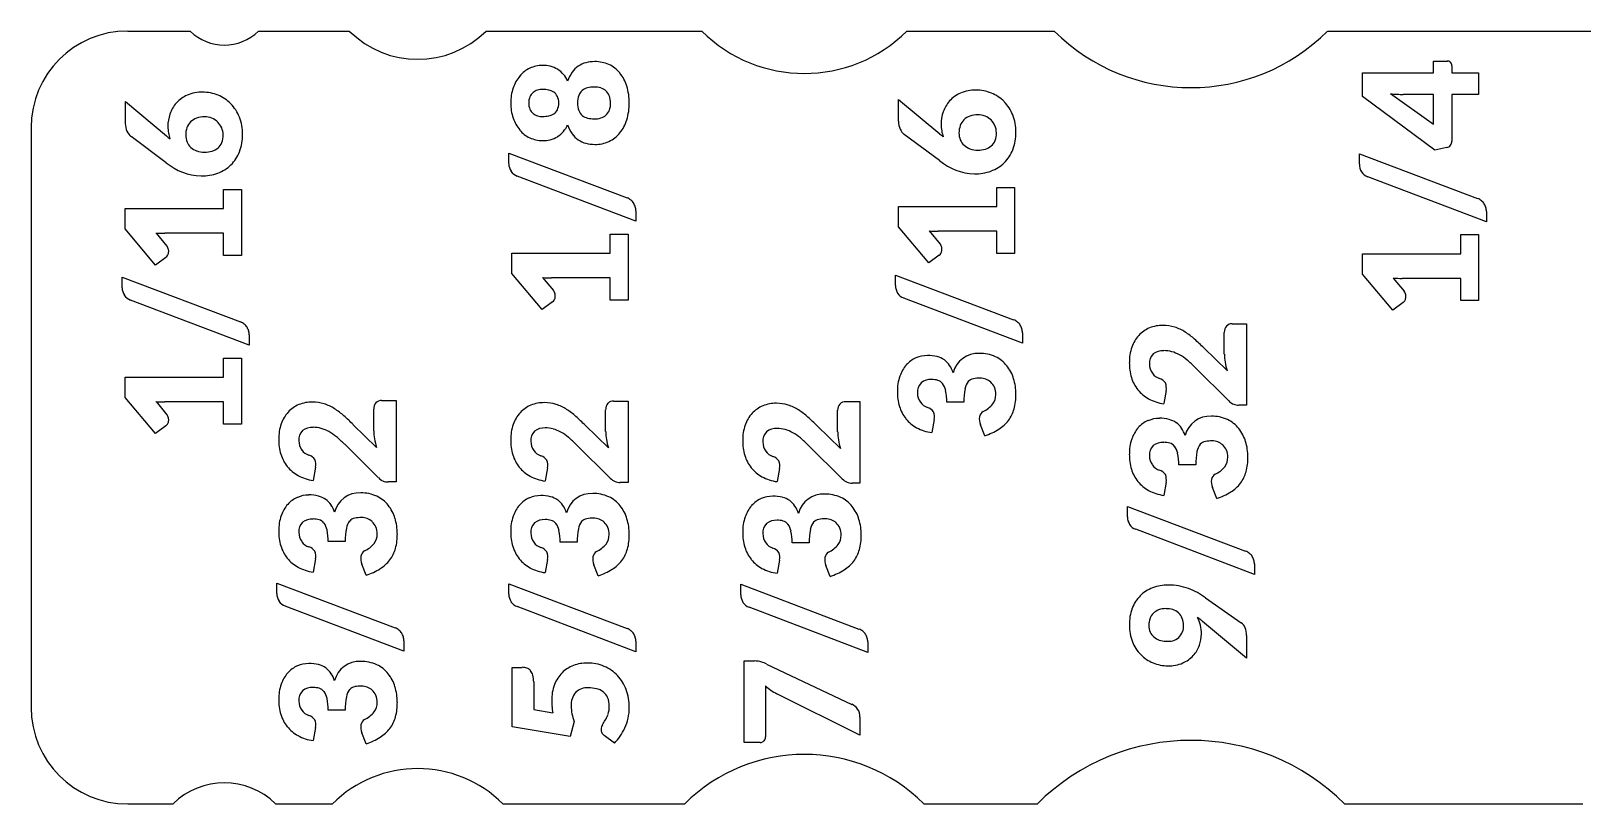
# Model space of a CAD drawing. Header units: inches. Extents: x 0 to 5.5, y 0 to 1.
# Drawn here: x 0 to 2.007, y 0 to 1 of the extents above; entities that cross this region are included whole.
import ezdxf

# ---------------------------------------------------------------- set-up
doc = ezdxf.new("R2010")
doc.units = ezdxf.units.IN
doc.header["$MEASUREMENT"] = 0
doc.layers.get('0').update_dxf_attribs({"lineweight": 25})
doc.layers.add('TextLines', color=4, linetype='Continuous', lineweight=25, true_color=0x00ffff)

msp = doc.modelspace()

# ---------------------------------------------------------------- linework, layer by layer
for p, q in [((0.125, 1), (0.2058, 1)), ((0.2942, 1), (0.4116, 1)), ((0.5884, 1), (0.8674, 1)), ((1.1326, 1), (1.3232, 1)), ((1.6768, 1), (2.029, 1)), ((0, 0.875), (0, 0.125)), ((0.125, 0), (0.1837, 0)), ((0.3163, 0), (0.3895, 0)), ((0.6105, 0), (0.8453, 0)), ((1.1547, 0), (1.3011, 0)), ((1.6989, 0), (2.0069, 0))]:
    msp.add_line(p, q)
for centre, radius, start, end in [((0.125, 0.875), 0.125, 90, 180), ((0.25, 1.0442), 0.0625, 225, 315), ((0.5, 1.0884), 0.125, 225, 315), ((1, 1.1326), 0.1875, 225, 315), ((1.5, 1.1768), 0.25, 225, 315), ((0.125, 0.125), 0.125, 180, 270), ((1.5, -0.1989), 0.2812, 45, 135), ((1, -0.1547), 0.2188, 45, 135), ((0.5, -0.1105), 0.1562, 45, 135), ((0.25, -0.0663), 0.0938, 45, 135)]:
    msp.add_arc(centre, radius, start, end)
at = {"layer": 'TextLines'}
for p, q in [((1.722, 0.9153), (1.722, 0.9458)), ((1.722, 0.9458), (1.8137, 0.9458)), ((1.8137, 0.9458), (1.8137, 0.9612)), ((1.8137, 0.9612), (1.8316, 0.9612)), ((1.8375, 0.955), (1.8375, 0.9458)), ((1.8375, 0.9458), (1.872, 0.9458)), ((1.872, 0.9458), (1.872, 0.918)), ((0.122, 0.8805), (0.122, 0.9089)), ((0.122, 0.9089), (0.1751, 0.8644)), ((1.122, 0.8832), (1.122, 0.9116)), ((1.122, 0.9116), (1.1751, 0.8672)), ((1.8152, 0.8459), (1.722, 0.9153)), ((1.7582, 0.919), (1.8137, 0.8794)), ((1.8137, 0.918), (1.7746, 0.918)), ((1.8137, 0.8794), (1.8137, 0.918)), ((1.872, 0.918), (1.8375, 0.918)), ((1.8375, 0.918), (1.8375, 0.8576)), ((0.1749, 0.8296), (0.1293, 0.8634)), ((1.1749, 0.8324), (1.1293, 0.8661)), ((1.831, 0.8492), (1.8152, 0.8459)), ((0.6179, 0.8284), (0.6179, 0.842)), ((0.6179, 0.842), (0.7707, 0.7841)), ((1.7179, 0.8276), (1.7179, 0.8412)), ((1.7179, 0.8412), (1.8707, 0.7833)), ((0.7821, 0.7538), (0.6287, 0.8123)), ((1.8821, 0.7531), (1.7287, 0.8115)), ((0.2489, 0.7703), (0.2489, 0.795)), ((0.2489, 0.795), (0.272, 0.795)), ((0.272, 0.795), (0.272, 0.7095)), ((1.2489, 0.773), (1.2489, 0.7977)), ((1.2489, 0.7977), (1.272, 0.7977)), ((1.272, 0.7977), (1.272, 0.7122)), ((0.1219, 0.7439), (0.1219, 0.7703)), ((0.1219, 0.7703), (0.2489, 0.7703)), ((0.7821, 0.7674), (0.7821, 0.7538)), ((1.1219, 0.7466), (1.1219, 0.773)), ((1.1219, 0.773), (1.2489, 0.773)), ((1.8821, 0.7666), (1.8821, 0.7531)), ((0.1611, 0.6972), (0.1219, 0.7439)), ((1.1611, 0.6999), (1.1219, 0.7466)), ((0.1616, 0.7386), (0.1757, 0.7217)), ((0.2489, 0.7383), (0.1732, 0.7383)), ((0.2489, 0.7095), (0.2489, 0.7383)), ((0.7489, 0.7127), (0.7489, 0.7374)), ((0.7489, 0.7374), (0.772, 0.7374)), ((0.772, 0.7374), (0.772, 0.6519)), ((1.1616, 0.7414), (1.1757, 0.7244)), ((1.2489, 0.741), (1.1732, 0.741)), ((1.2489, 0.7122), (1.2489, 0.741)), ((1.8489, 0.7119), (1.8489, 0.7366)), ((1.8489, 0.7366), (1.872, 0.7366)), ((1.872, 0.7366), (1.872, 0.6512)), ((0.1745, 0.7072), (0.1611, 0.6972)), ((0.272, 0.7095), (0.2489, 0.7095)), ((0.6219, 0.6863), (0.6219, 0.7127)), ((0.6219, 0.7127), (0.7489, 0.7127)), ((1.1745, 0.71), (1.1611, 0.6999)), ((1.272, 0.7122), (1.2489, 0.7122)), ((1.7219, 0.6855), (1.7219, 0.7119)), ((1.7219, 0.7119), (1.8489, 0.7119)), ((0.6611, 0.6396), (0.6219, 0.6863)), ((1.1179, 0.6706), (1.1179, 0.6843)), ((1.1179, 0.6843), (1.2707, 0.6264)), ((1.7611, 0.6388), (1.7219, 0.6855)), ((0.1179, 0.6679), (0.1179, 0.6815)), ((0.1179, 0.6815), (0.2707, 0.6237)), ((0.6616, 0.681), (0.6757, 0.6641)), ((0.7489, 0.6807), (0.6732, 0.6807)), ((0.7489, 0.6519), (0.7489, 0.6807)), ((1.7616, 0.6803), (1.7757, 0.6633)), ((1.8489, 0.68), (1.7732, 0.68)), ((1.8489, 0.6512), (1.8489, 0.68)), ((0.2821, 0.5934), (0.1287, 0.6519)), ((0.6745, 0.6496), (0.6611, 0.6396)), ((0.772, 0.6519), (0.7489, 0.6519)), ((1.2821, 0.5961), (1.1287, 0.6546)), ((1.7745, 0.6489), (1.7611, 0.6388)), ((1.872, 0.6512), (1.8489, 0.6512)), ((0.2821, 0.607), (0.2821, 0.5934)), ((1.2821, 0.6097), (1.2821, 0.5961)), ((1.5431, 0.5821), (1.5431, 0.6101)), ((1.5534, 0.6213), (1.572, 0.6213)), ((1.572, 0.6213), (1.572, 0.5158)), ((1.5167, 0.59), (1.5468, 0.5606)), ((0.2489, 0.5522), (0.2489, 0.5769)), ((0.2489, 0.5769), (0.272, 0.5769)), ((0.272, 0.5769), (0.272, 0.4915)), ((1.5491, 0.5214), (1.5056, 0.5646)), ((0.1219, 0.5259), (0.1219, 0.5522)), ((0.1219, 0.5522), (0.2489, 0.5522)), ((0.1611, 0.4791), (0.1219, 0.5259)), ((0.4534, 0.522), (0.472, 0.522)), ((0.472, 0.522), (0.472, 0.4166)), ((1.4678, 0.5348), (1.4648, 0.5179)), ((0.1616, 0.5206), (0.1757, 0.5036)), ((0.2489, 0.5203), (0.1732, 0.5203)), ((0.2489, 0.4915), (0.2489, 0.5203)), ((0.4431, 0.4829), (0.4431, 0.5109)), ((0.7431, 0.4821), (0.7431, 0.5101)), ((0.7534, 0.5213), (0.772, 0.5213)), ((0.772, 0.5213), (0.772, 0.4158)), ((1.0431, 0.4813), (1.0431, 0.5093)), ((1.0534, 0.5205), (1.072, 0.5205)), ((1.072, 0.5205), (1.072, 0.415)), ((1.2063, 0.5198), (1.1842, 0.5198)), ((1.572, 0.5158), (1.5617, 0.5158)), ((0.1745, 0.4892), (0.1611, 0.4791)), ((0.272, 0.4915), (0.2489, 0.4915)), ((0.4167, 0.4907), (0.4468, 0.4614)), ((0.7167, 0.49), (0.7468, 0.4606)), ((1.0167, 0.4891), (1.0468, 0.4598)), ((1.1678, 0.4974), (1.1648, 0.4805)), ((1.2335, 0.4764), (1.2277, 0.4906)), ((0.4491, 0.4222), (0.4056, 0.4654)), ((0.7491, 0.4214), (0.7056, 0.4646)), ((1.0491, 0.4206), (1.0056, 0.4638)), ((0.3678, 0.4356), (0.3648, 0.4187)), ((0.6678, 0.4348), (0.6648, 0.4179)), ((0.9678, 0.434), (0.9648, 0.4171)), ((1.5063, 0.4386), (1.4842, 0.4386)), ((0.472, 0.4166), (0.4617, 0.4166)), ((0.772, 0.4158), (0.7617, 0.4158)), ((1.072, 0.415), (1.0617, 0.415)), ((1.4678, 0.4162), (1.4648, 0.3993)), ((1.5335, 0.3952), (1.5277, 0.4094)), ((1.4179, 0.3714), (1.4179, 0.385)), ((1.4179, 0.385), (1.5707, 0.3271)), ((1.5821, 0.2969), (1.4287, 0.3554)), ((0.4063, 0.3394), (0.3842, 0.3394)), ((0.7063, 0.3386), (0.6842, 0.3386)), ((1.0063, 0.3378), (0.9842, 0.3378)), ((0.3678, 0.317), (0.3648, 0.3001)), ((0.4335, 0.296), (0.4277, 0.3102)), ((0.6678, 0.3162), (0.6648, 0.2993)), ((0.7335, 0.2952), (0.7277, 0.3094)), ((0.9678, 0.3154), (0.9648, 0.2985)), ((1.0335, 0.2944), (1.0277, 0.3086)), ((1.5821, 0.3105), (1.5821, 0.2969)), ((0.3179, 0.2722), (0.3179, 0.2858)), ((0.3179, 0.2858), (0.4707, 0.2279)), ((0.6179, 0.2714), (0.6179, 0.285)), ((0.6179, 0.285), (0.7707, 0.2271)), ((0.9179, 0.2706), (0.9179, 0.2842)), ((0.9179, 0.2842), (1.0707, 0.2263)), ((1.5189, 0.2669), (1.5649, 0.2345)), ((0.4821, 0.1977), (0.3287, 0.2561)), ((0.7821, 0.1969), (0.6287, 0.2554)), ((1.0821, 0.1961), (0.9287, 0.2545)), ((1.572, 0.1886), (1.5151, 0.2362)), ((0.4821, 0.2112), (0.4821, 0.1977)), ((0.7821, 0.2105), (0.7821, 0.1969)), ((1.0821, 0.2097), (1.0821, 0.1961)), ((1.572, 0.218), (1.572, 0.1886)), ((0.922, 0.185), (0.9354, 0.185)), ((0.922, 0.0795), (0.922, 0.185)), ((0.9511, 0.181), (1.0615, 0.1289)), ((0.622, 0.0999), (0.622, 0.1767)), ((0.622, 0.1767), (0.6351, 0.1767)), ((0.65, 0.158), (0.65, 0.1222)), ((0.95, 0.1527), (0.95, 0.0868)), ((1.072, 0.089), (0.9646, 0.1426)), ((0.4063, 0.1214), (0.3842, 0.1214)), ((0.65, 0.1222), (0.6748, 0.118)), ((0.7024, 0.1069), (0.697, 0.0872)), ((1.072, 0.1123), (1.072, 0.089)), ((0.3678, 0.099), (0.3648, 0.0821)), ((0.4335, 0.078), (0.4277, 0.0922)), ((0.697, 0.0872), (0.622, 0.0999)), ((0.7545, 0.0787), (0.7413, 0.0886)), ((0.943, 0.0795), (0.922, 0.0795))]:
    msp.add_line(p, q, dxfattribs=at)
for centre, radius, start, end in [((0.6617, 0.9171), 0.0386, 115.7415, 140.2267), ((0.6609, 0.9186), 0.0368, 89.4893, 115.5567), ((0.6623, 0.9184), 0.0371, 59.737, 91.6426), ((0.663, 0.9222), 0.0335, 22.9121, 57.5188), ((0.7353, 0.9212), 0.0438, 144.4573, 161.3659), ((0.7264, 0.9274), 0.033, 124.6763, 144.2025), ((0.7256, 0.9281), 0.032, 104.6423, 124.1781), ((0.7288, 0.9159), 0.0445, 89.6812, 104.6069), ((0.7296, 0.9178), 0.0426, 65.3953, 90.7786), ((0.7304, 0.9203), 0.0401, 39.3252, 65.0034), ((0.7219, 0.9138), 0.0508, 17.1078, 38.8741), ((1.8317, 0.9553), 0.00593, 46.9822, 90.8277), ((1.8316, 0.9554), 0.0059, 356.2195, 45.4413), ((0.6787, 0.9075), 0.0584, 161.1099, 180.6139), ((0.6698, 0.9107), 0.0489, 140.4777, 161.2177), ((0.6591, 0.9085), 0.0155, 105.3471, 129.7169), ((0.6618, 0.8995), 0.0249, 89.8801, 105.6852), ((0.6619, 0.8841), 0.0403, 79.2223, 90.0949), ((0.6663, 0.9066), 0.0173, 56.051, 79.7445), ((0.7236, 0.9097), 0.0172, 103.5618, 129.2575), ((0.7281, 0.8921), 0.0354, 89.4577, 103.9039), ((0.7286, 0.8995), 0.028, 73.2306, 90.4194), ((0.7316, 0.9092), 0.0178, 48.5824, 73.4208), ((0.7028, 0.9077), 0.0708, 359.3508, 17.2617), ((1.2208, 0.8756), 0.048, 88.6507, 113.2024), ((1.2222, 0.8722), 0.0514, 67.49, 90.2671), ((0.2184, 0.8796), 0.0409, 138.3075, 161.4669), ((0.2186, 0.8791), 0.0414, 113.7341, 137.8998), ((0.2208, 0.8729), 0.048, 88.6507, 113.2024), ((0.2222, 0.8695), 0.0514, 67.49, 90.2671), ((0.223, 0.8711), 0.0496, 44.5341, 67.64), ((0.2207, 0.8693), 0.0525, 21.6461, 44.2027), ((0.6786, 0.9063), 0.0583, 179.3991, 198.9056), ((0.6628, 0.9074), 0.0192, 156.8054, 181.5455), ((0.6626, 0.9063), 0.019, 178.2501, 203.3185), ((0.6592, 0.9088), 0.0153, 130.4796, 156.145), ((0.6678, 0.9093), 0.0143, 26.5106, 55.1797), ((0.6634, 0.9076), 0.019, 357.7898, 24.9858), ((0.6635, 0.9062), 0.0189, 334.9465, 2.2387), ((0.7332, 0.9077), 0.0265, 159.9557, 181.646), ((0.7332, 0.9062), 0.0265, 178.3959, 200.0309), ((0.723, 0.9112), 0.0157, 130.7861, 159.2863), ((0.7316, 0.9096), 0.0175, 21.8707, 47.7056), ((0.7256, 0.9074), 0.0239, 358.6742, 21.3963), ((0.7257, 0.9063), 0.0238, 338.5576, 1.4699), ((0.7028, 0.9061), 0.0708, 342.7383, 0.6492), ((1.2184, 0.8824), 0.0409, 138.3075, 161.4669), ((1.2186, 0.8818), 0.0414, 113.7341, 137.8998), ((1.223, 0.8739), 0.0496, 44.5341, 67.64), ((1.2207, 0.872), 0.0525, 21.6461, 44.2027), ((1.7785, 1.0999), 0.1821, 263.6117, 266.3335), ((1.7749, 1.0418), 0.1238, 266.2626, 269.866), ((0.2269, 0.8765), 0.05, 161.1682, 179.925), ((0.2212, 0.8674), 0.0211, 109.8346, 134.489), ((0.2238, 0.8598), 0.0291, 89.0791, 109.7058), ((0.2245, 0.8643), 0.0247, 67.903, 90.5541), ((0.2245, 0.8643), 0.0247, 46.7599, 67.9225), ((0.215, 0.8671), 0.0586, 359.2649, 21.61), ((0.67, 0.9032), 0.0491, 198.7916, 219.464), ((0.6594, 0.9052), 0.0156, 204.3974, 229.4471), ((0.659, 0.905), 0.0152, 230.0465, 254.8896), ((0.6618, 0.9147), 0.0253, 254.5695, 270.1215), ((0.6619, 0.9298), 0.0403, 269.9051, 280.7777), ((0.6663, 0.9072), 0.0173, 280.2555, 303.949), ((0.6678, 0.9046), 0.0144, 304.7924, 333.3537), ((0.723, 0.9026), 0.0157, 200.6105, 229.1857), ((0.7235, 0.9039), 0.017, 230.7388, 256.6496), ((0.7281, 0.9223), 0.0359, 256.2995, 270.5366), ((0.7286, 0.9147), 0.0284, 269.5825, 286.558), ((0.7317, 0.9044), 0.0176, 286.3691, 311.425), ((0.7316, 0.9042), 0.0176, 312.221, 337.8136), ((0.7219, 0.9), 0.0508, 321.1259, 342.8922), ((1.1452, 0.8828), 0.0233, 178.9437, 204.9383), ((1.2269, 0.8792), 0.05, 161.1682, 179.925), ((1.2211, 0.8706), 0.0207, 135.2804, 160.0077), ((1.2212, 0.8701), 0.0211, 109.8346, 134.489), ((1.2238, 0.8626), 0.0291, 89.0791, 109.7058), ((1.2245, 0.867), 0.0247, 67.903, 90.5541), ((1.2245, 0.867), 0.0247, 46.7599, 67.9225), ((1.2262, 0.8689), 0.0221, 23.0591, 46.4063), ((1.215, 0.8698), 0.0586, 359.2649, 21.61), ((0.1452, 0.8801), 0.0233, 178.9437, 204.9383), ((0.1419, 0.8782), 0.0195, 204.0569, 229.5175), ((0.2159, 0.9089), 0.0604, 227.4063, 230.3301), ((0.2239, 0.8763), 0.0469, 179.7026, 190.1015), ((0.2229, 0.8763), 0.046, 190.2906, 200.0811), ((0.2276, 0.8656), 0.0276, 160.1205, 180.7482), ((0.2227, 0.865), 0.0227, 179.3259, 202.2519), ((0.2211, 0.8679), 0.0207, 135.2804, 160.0077), ((0.2262, 0.8662), 0.0221, 23.0591, 46.4063), ((0.2255, 0.8659), 0.0229, 359.5736, 23.2314), ((0.2217, 0.8651), 0.0267, 339.3975, 1.3046), ((0.2128, 0.8654), 0.0608, 339.186, 0.8967), ((0.6617, 0.8966), 0.0386, 219.6961, 244.2505), ((0.6623, 0.8957), 0.0374, 268.3576, 300.0101), ((0.6632, 0.8913), 0.0331, 302.3738, 337.4815), ((0.735, 0.8922), 0.0434, 198.2303, 215.4493), ((0.7262, 0.8861), 0.0327, 215.7856, 235.449), ((0.7306, 0.8934), 0.0399, 294.9116, 320.6812), ((1.1419, 0.8809), 0.0195, 204.0569, 229.5175), ((1.2159, 0.9116), 0.0604, 227.4063, 230.3301), ((1.2239, 0.8791), 0.0469, 179.7026, 190.1015), ((1.354, 1.0781), 0.2767, 230.3376, 230.9589), ((1.2229, 0.879), 0.046, 190.2906, 200.0811), ((1.2276, 0.8683), 0.0276, 160.1205, 180.7482), ((1.2227, 0.8677), 0.0227, 179.3259, 202.2519), ((1.2255, 0.8686), 0.0229, 359.5736, 23.2314), ((1.2217, 0.8678), 0.0267, 339.3975, 1.3046), ((1.2128, 0.8681), 0.0608, 339.186, 0.8967), ((0.354, 1.0754), 0.2767, 230.3376, 230.9589), ((0.2197, 0.8639), 0.0195, 202.5607, 227.714), ((0.2221, 0.8667), 0.0232, 227.9913, 250.047), ((0.2238, 0.8716), 0.0284, 250.3097, 270.8807), ((0.2247, 0.8776), 0.0343, 269.2544, 286.1095), ((0.2285, 0.8643), 0.0205, 286.1727, 310.5258), ((0.2299, 0.8622), 0.018, 311.333, 338.751), ((0.2247, 0.861), 0.0481, 314.7314, 338.9821), ((0.6609, 0.8951), 0.0368, 244.4433, 270.5107), ((0.7252, 0.8852), 0.0314, 235.9544, 255.8215), ((0.7288, 0.8993), 0.0459, 255.8542, 270.3142), ((0.7296, 0.8961), 0.0428, 269.221, 294.5124), ((1.2197, 0.8666), 0.0195, 202.5607, 227.714), ((1.2221, 0.8695), 0.0232, 227.9913, 250.047), ((1.2238, 0.8743), 0.0284, 250.3097, 270.8807), ((1.2247, 0.8803), 0.0343, 269.2544, 286.1095), ((1.2285, 0.867), 0.0205, 286.1727, 310.5258), ((1.2299, 0.8649), 0.018, 311.333, 338.751), ((1.2247, 0.8637), 0.0481, 314.7314, 338.9821), ((1.8293, 0.8569), 0.00789, 282.6007, 323.7152), ((1.8288, 0.8576), 0.00866, 321.7733, 0.3774), ((0.2227, 0.8876), 0.0752, 230.5049, 267.8485), ((0.2254, 0.861), 0.0476, 289.8611, 314.1309), ((0.6352, 0.828), 0.0173, 178.8874, 212.9554), ((1.2227, 0.8904), 0.0752, 230.5049, 267.8485), ((1.2254, 0.8637), 0.0476, 289.8611, 314.1309), ((1.7352, 0.8272), 0.0173, 178.8874, 212.9554), ((0.2206, 0.8746), 0.0621, 269.3458, 289.8036), ((0.6344, 0.8279), 0.0166, 213.9778, 249.7077), ((1.2206, 0.8773), 0.0621, 269.3458, 289.8036), ((1.7344, 0.8271), 0.0166, 213.9778, 249.7077), ((0.7641, 0.7672), 0.0182, 50.3403, 68.5254), ((1.8641, 0.7664), 0.0182, 50.3403, 68.5254), ((0.7642, 0.7672), 0.0181, 33.2869, 50.4435), ((0.7649, 0.7677), 0.0172, 15.7413, 33.1184), ((0.7638, 0.7673), 0.0183, 0.1929, 16.0176), ((1.8642, 0.7664), 0.0181, 33.2869, 50.4435), ((1.8649, 0.767), 0.0172, 15.7413, 33.1184), ((1.8638, 0.7666), 0.0183, 0.1929, 16.0176), ((0.1735, 0.9681), 0.2298, 267.0259, 269.9272), ((1.1735, 0.9709), 0.2298, 267.0259, 269.9272), ((1.1681, 0.718), 0.00989, 10.8793, 39.8471), ((0.1696, 0.7136), 0.00797, 307.2831, 329.3048), ((0.1681, 0.7153), 0.00989, 10.8793, 39.8471), ((0.1683, 0.7146), 0.00964, 327.9778, 350.3554), ((0.1657, 0.7151), 0.0123, 350.2536, 9.7464), ((1.1696, 0.7163), 0.00797, 307.2831, 329.3048), ((1.1683, 0.7173), 0.00964, 327.9778, 350.3554), ((1.1657, 0.7178), 0.0123, 350.2536, 9.7464), ((0.1352, 0.6676), 0.0173, 178.8874, 212.9554), ((0.6735, 0.9105), 0.2298, 267.0259, 269.9272), ((0.6681, 0.6577), 0.00989, 10.8793, 39.8471), ((1.1352, 0.6703), 0.0173, 178.8874, 212.9554), ((1.7735, 0.9098), 0.2298, 267.0259, 269.9272), ((1.7681, 0.6569), 0.00989, 10.8793, 39.8471), ((0.1344, 0.6674), 0.0166, 213.9778, 249.7077), ((0.6696, 0.656), 0.00797, 307.2831, 329.3048), ((0.6683, 0.657), 0.00964, 327.9778, 350.3554), ((0.6657, 0.6575), 0.0123, 350.2536, 9.7464), ((1.1344, 0.6702), 0.0166, 213.9778, 249.7077), ((1.7696, 0.6552), 0.00797, 307.2831, 329.3048), ((1.7683, 0.6563), 0.00964, 327.9778, 350.3554), ((1.7657, 0.6567), 0.0123, 350.2536, 9.7464), ((0.2641, 0.6067), 0.0182, 50.3403, 68.5254), ((1.2641, 0.6095), 0.0182, 50.3403, 68.5254), ((1.2642, 0.6095), 0.0181, 33.2869, 50.4435), ((0.2642, 0.6068), 0.0181, 33.2869, 50.4435), ((0.2649, 0.6073), 0.0172, 15.7413, 33.1184), ((0.2638, 0.6069), 0.0183, 0.1929, 16.0176), ((1.2649, 0.61), 0.0172, 15.7413, 33.1184), ((1.2638, 0.6096), 0.0183, 0.1929, 16.0176), ((1.4657, 0.5763), 0.0447, 137.9436, 160.7487), ((1.4611, 0.58), 0.0388, 112.4786, 137.4795), ((1.4633, 0.5742), 0.045, 89.3363, 112.2323), ((1.4643, 0.571), 0.0482, 72.1342, 90.5656), ((1.46, 0.5593), 0.0607, 57.6303, 71.6031), ((1.4434, 0.5333), 0.0915, 47.9359, 57.5871), ((1.5545, 0.6108), 0.0114, 138.5379, 183.1631), ((1.553, 0.6115), 0.00982, 87.5923, 135.9696), ((1.2247, 0.5496), 0.0333, 87.1588, 165.4849), ((1.2275, 0.5361), 0.0468, 65.1137, 91.3498), ((1.4787, 0.5719), 0.0584, 160.8255, 180.8247), ((1.4629, 0.5705), 0.0166, 135.1207, 184.5747), ((1.4636, 0.5665), 0.02, 86.1331, 128.362), ((1.4651, 0.5477), 0.0388, 74.8556, 90.3036), ((1.4629, 0.5413), 0.0455, 60.9738, 74.3024), ((1.2512, 0.3194), 0.3791, 45.544, 48.0334), ((1.6029, 0.5825), 0.0597, 180.3874, 190.372), ((1.1652, 0.5389), 0.0442, 138.8274, 160.8635), ((1.1588, 0.5443), 0.0359, 113.7949, 138.5143), ((1.1591, 0.5435), 0.0366, 89.7763, 113.7127), ((1.1599, 0.5318), 0.0484, 75.893, 90.8354), ((1.1646, 0.5508), 0.0288, 55.1286, 75.7415), ((1.1655, 0.5526), 0.0269, 33.5583, 54.3772), ((1.1533, 0.5447), 0.0414, 18.6641, 33.3426), ((1.2286, 0.5398), 0.043, 39.2127, 64.3984), ((1.2234, 0.5361), 0.0493, 16.4979, 38.7193), ((1.4862, 0.5705), 0.0659, 179.561, 196.5317), ((1.4655, 0.5686), 0.0191, 178.1683, 216.607), ((1.4527, 0.5231), 0.0664, 50.4768, 60.8775), ((1.4078, 0.4684), 0.1372, 44.5779, 50.5757), ((1.6449, 0.5897), 0.1024, 190.0896, 196.5239), ((1.1781, 0.5346), 0.0578, 160.9958, 180.967), ((1.1629, 0.5331), 0.0166, 135.1207, 184.5747), ((1.1635, 0.5293), 0.0198, 86.2413, 128.5482), ((1.1651, 0.52), 0.0291, 74.755, 90.5827), ((1.1694, 0.5366), 0.0119, 37.6866, 73.9374), ((1.1602, 0.5303), 0.0231, 11.7956, 36.1294), ((1.2286, 0.5333), 0.0212, 141.3758, 169.3639), ((1.2206, 0.5391), 0.0113, 99.8904, 139.167), ((1.2269, 0.4994), 0.0515, 89.5031, 99.2321), ((1.2274, 0.5299), 0.021, 69.4881, 89.9022), ((1.2281, 0.5317), 0.0191, 46.9652, 69.8198), ((1.2272, 0.5309), 0.0203, 23.6155, 46.5128), ((1.2056, 0.5304), 0.068, 359.7947, 16.8629), ((1.4684, 0.5652), 0.0473, 196.5412, 218.4006), ((1.4656, 0.5687), 0.0193, 216.7167, 251.3647), ((1.4556, 0.5375), 0.0135, 32.5476, 73.4866), ((1.452, 0.5385), 0.0162, 346.7838, 22.7729), ((0.453, 0.5122), 0.00982, 87.5923, 135.9696), ((1.1862, 0.5331), 0.0659, 179.561, 196.5317), ((1.1655, 0.5312), 0.0191, 178.2298, 216.5877), ((1.1196, 0.5213), 0.0646, 358.6697, 12.1834), ((1.2849, 0.5219), 0.0786, 168.7509, 181.4683), ((1.2276, 0.5293), 0.02, 323.7838, 1.2276), ((1.2252, 0.5303), 0.0224, 358.6811, 23.1323), ((1.2025, 0.5291), 0.0712, 345.3075, 0.7978), ((1.4677, 0.5652), 0.0467, 218.8933, 241.2827), ((1.4723, 0.5743), 0.057, 241.6333, 262.424), ((0.1735, 0.7501), 0.2298, 267.0259, 269.9272), ((0.1681, 0.4973), 0.00989, 10.8793, 39.8471), ((0.3657, 0.4771), 0.0447, 137.9436, 160.7487), ((0.3611, 0.4808), 0.0388, 112.4786, 137.4795), ((0.3633, 0.475), 0.045, 89.3363, 112.2323), ((0.3643, 0.4718), 0.0482, 72.1342, 90.5656), ((0.36, 0.4601), 0.0607, 57.6303, 71.6031), ((0.3434, 0.4341), 0.0915, 47.9359, 57.5871), ((0.1512, 0.2202), 0.3791, 45.544, 48.0334), ((0.4545, 0.5115), 0.0114, 138.5379, 183.1631), ((0.6657, 0.4763), 0.0447, 137.9436, 160.7487), ((0.6611, 0.48), 0.0388, 112.4786, 137.4795), ((0.6633, 0.4742), 0.045, 89.3363, 112.2323), ((0.6643, 0.471), 0.0482, 72.1342, 90.5656), ((0.66, 0.4593), 0.0607, 57.6303, 71.6031), ((0.6434, 0.4333), 0.0915, 47.9359, 57.5871), ((0.7545, 0.5108), 0.0114, 138.5379, 183.1631), ((0.753, 0.5115), 0.00982, 87.5923, 135.9696), ((0.9657, 0.4755), 0.0447, 137.9436, 160.7487), ((0.9611, 0.4792), 0.0388, 112.4786, 137.4795), ((0.9633, 0.4734), 0.045, 89.3363, 112.2323), ((0.9643, 0.4702), 0.0482, 72.1342, 90.5656), ((0.96, 0.4585), 0.0607, 57.6303, 71.6031), ((0.9434, 0.4325), 0.0915, 47.9359, 57.5871), ((1.0545, 0.5099), 0.0114, 138.5379, 183.1631), ((1.053, 0.5106), 0.00982, 87.5923, 135.9696), ((1.1682, 0.5278), 0.0471, 196.5324, 218.4551), ((1.1654, 0.5311), 0.0191, 216.58, 251.6264), ((1.1556, 0.5002), 0.0134, 32.405, 73.4788), ((1.152, 0.5011), 0.0162, 346.794, 22.7773), ((1.2362, 0.4993), 0.00974, 120.1151, 170.427), ((1.2151, 0.541), 0.037, 295.9496, 320.6353), ((1.2288, 0.5226), 0.044, 323.2949, 344.8727), ((1.5608, 0.5316), 0.0155, 221.1716, 249.2298), ((1.562, 0.5346), 0.0187, 249.0184, 269.0043), ((0.1696, 0.4956), 0.00797, 307.2831, 329.3048), ((0.1683, 0.4966), 0.00964, 327.9778, 350.3554), ((0.1657, 0.4971), 0.0123, 350.2536, 9.7464), ((0.3787, 0.4726), 0.0584, 160.8255, 180.8247), ((0.3629, 0.4713), 0.0166, 135.1207, 184.5747), ((0.3636, 0.4673), 0.02, 86.1331, 128.362), ((0.3651, 0.4485), 0.0388, 74.8556, 90.3036), ((0.3629, 0.4421), 0.0455, 60.9738, 74.3024), ((0.3527, 0.4238), 0.0664, 50.4768, 60.8775), ((0.5029, 0.4833), 0.0597, 180.3874, 190.372), ((0.6787, 0.4719), 0.0584, 160.8255, 180.8247), ((0.6629, 0.4705), 0.0166, 135.1207, 184.5747), ((0.6636, 0.4665), 0.02, 86.1331, 128.362), ((0.6651, 0.4477), 0.0388, 74.8556, 90.3036), ((0.6629, 0.4413), 0.0455, 60.9738, 74.3024), ((0.4512, 0.2194), 0.3791, 45.544, 48.0334), ((0.8029, 0.4825), 0.0597, 180.3874, 190.372), ((0.9787, 0.4711), 0.0584, 160.8255, 180.8247), ((0.9636, 0.4657), 0.02, 86.1331, 128.362), ((0.9651, 0.4469), 0.0388, 74.8556, 90.3036), ((0.9629, 0.4405), 0.0455, 60.9738, 74.3024), ((0.7512, 0.2186), 0.3791, 45.544, 48.0334), ((1.1679, 0.528), 0.047, 218.9674, 241.2086), ((1.172, 0.5363), 0.0563, 241.5534, 262.5859), ((1.244, 0.4976), 0.0177, 169.2336, 203.2768), ((1.2075, 0.5555), 0.0832, 288.1532, 301.9662), ((1.2263, 0.5252), 0.0476, 302.1061, 322.5541), ((1.4652, 0.4577), 0.0442, 138.8274, 160.8635), ((1.4588, 0.4631), 0.0359, 113.7949, 138.5143), ((1.4591, 0.4623), 0.0366, 89.7763, 113.7127), ((1.4599, 0.4506), 0.0484, 75.893, 90.8354), ((1.4646, 0.4696), 0.0288, 55.1286, 75.7415), ((1.4655, 0.4714), 0.0269, 33.5583, 54.3772), ((1.4533, 0.4635), 0.0414, 18.6641, 33.3426), ((1.5247, 0.4684), 0.0333, 87.1588, 165.4849), ((1.5275, 0.4549), 0.0468, 65.1137, 91.3498), ((1.5286, 0.4586), 0.043, 39.2127, 64.3984), ((1.5234, 0.4549), 0.0493, 16.4979, 38.7193), ((0.3862, 0.4713), 0.0659, 179.561, 196.5317), ((0.3655, 0.4693), 0.0191, 178.1683, 216.607), ((0.3078, 0.3691), 0.1372, 44.5779, 50.5757), ((0.5449, 0.4905), 0.1024, 190.0896, 196.5239), ((0.6862, 0.4705), 0.0659, 179.561, 196.5317), ((0.6655, 0.4686), 0.0191, 178.1683, 216.607), ((0.6527, 0.4231), 0.0664, 50.4768, 60.8775), ((0.6078, 0.3684), 0.1372, 44.5779, 50.5757), ((0.8449, 0.4897), 0.1024, 190.0896, 196.5239), ((0.9862, 0.4697), 0.0659, 179.561, 196.5317), ((0.9629, 0.4697), 0.0166, 135.1207, 184.5747), ((0.9655, 0.4677), 0.0191, 178.1683, 216.607), ((0.9527, 0.4223), 0.0664, 50.4768, 60.8775), ((0.9078, 0.3675), 0.1372, 44.5779, 50.5757), ((1.1029, 0.4817), 0.0597, 180.3874, 190.372), ((1.1449, 0.4889), 0.1024, 190.0896, 196.5239), ((1.4781, 0.4534), 0.0578, 160.9958, 180.967), ((1.4629, 0.4519), 0.0166, 135.1207, 184.5747), ((1.4635, 0.4481), 0.0198, 86.2413, 128.5482), ((1.4651, 0.4388), 0.0291, 74.755, 90.5827), ((1.4694, 0.4554), 0.0119, 37.6866, 73.9374), ((1.4602, 0.4491), 0.0231, 11.7956, 36.1294), ((1.5286, 0.4521), 0.0212, 141.3758, 169.3639), ((1.5206, 0.4579), 0.0113, 99.8904, 139.167), ((1.5269, 0.4182), 0.0515, 89.5031, 99.2321), ((1.5274, 0.4487), 0.021, 69.4881, 89.9022), ((1.5281, 0.4505), 0.0191, 46.9652, 69.8198), ((1.5272, 0.4497), 0.0203, 23.6155, 46.5128), ((1.5056, 0.4492), 0.068, 359.7947, 16.8629), ((0.3684, 0.466), 0.0473, 196.5412, 218.4006), ((0.3656, 0.4695), 0.0193, 216.7167, 251.3647), ((0.3556, 0.4383), 0.0135, 32.5476, 73.4866), ((0.352, 0.4393), 0.0162, 346.7838, 22.7729), ((0.6684, 0.4652), 0.0473, 196.5412, 218.4006), ((0.6656, 0.4687), 0.0193, 216.7167, 251.3647), ((0.6556, 0.4375), 0.0135, 32.5476, 73.4866), ((0.652, 0.4385), 0.0162, 346.7838, 22.7729), ((0.9684, 0.4644), 0.0473, 196.5412, 218.4006), ((0.9656, 0.4679), 0.0193, 216.7167, 251.3647), ((0.9556, 0.4367), 0.0135, 32.5476, 73.4866), ((0.952, 0.4377), 0.0162, 346.7838, 22.7729), ((1.4862, 0.4519), 0.0659, 179.561, 196.5317), ((1.4655, 0.45), 0.0191, 178.2298, 216.5877), ((1.4196, 0.4401), 0.0646, 358.6697, 12.1834), ((1.5849, 0.4407), 0.0786, 168.7509, 181.4683), ((1.5276, 0.4481), 0.02, 323.7838, 1.2276), ((1.5252, 0.4491), 0.0224, 358.6811, 23.1323), ((1.5025, 0.4479), 0.0712, 345.3075, 0.7978), ((0.3677, 0.466), 0.0467, 218.8933, 241.2827), ((0.3723, 0.4751), 0.057, 241.6333, 262.424), ((0.4608, 0.4324), 0.0155, 221.1716, 249.2298), ((0.6677, 0.4652), 0.0467, 218.8933, 241.2827), ((0.6723, 0.4743), 0.057, 241.6333, 262.424), ((0.9677, 0.4644), 0.0467, 218.8933, 241.2827), ((0.9723, 0.4735), 0.057, 241.6333, 262.424), ((1.4682, 0.4466), 0.0471, 196.5324, 218.4551), ((1.4654, 0.4499), 0.0191, 216.58, 251.6264), ((1.4556, 0.419), 0.0134, 32.405, 73.4788), ((1.452, 0.4199), 0.0162, 346.794, 22.7773), ((1.5362, 0.4181), 0.00974, 120.1151, 170.427), ((1.5151, 0.4598), 0.037, 295.9496, 320.6353), ((1.5288, 0.4414), 0.044, 323.2949, 344.8727), ((0.4247, 0.3692), 0.0333, 87.1588, 165.4849), ((0.4275, 0.3557), 0.0468, 65.1137, 91.3498), ((0.462, 0.4353), 0.0187, 249.0184, 269.0043), ((0.7247, 0.3684), 0.0333, 87.1588, 165.4849), ((0.7275, 0.3549), 0.0468, 65.1137, 91.3498), ((0.7608, 0.4316), 0.0155, 221.1716, 249.2298), ((0.762, 0.4346), 0.0187, 249.0184, 269.0043), ((1.0608, 0.4308), 0.0155, 221.1716, 249.2298), ((1.062, 0.4337), 0.0187, 249.0184, 269.0043), ((1.4679, 0.4468), 0.047, 218.9674, 241.2086), ((1.472, 0.4551), 0.0563, 241.5534, 262.5859), ((1.544, 0.4164), 0.0177, 169.2336, 203.2768), ((1.5075, 0.4743), 0.0832, 288.1532, 301.9662), ((1.5263, 0.444), 0.0476, 302.1061, 322.5541), ((0.3652, 0.3585), 0.0442, 138.8274, 160.8635), ((0.3588, 0.3638), 0.0359, 113.7949, 138.5143), ((0.3591, 0.3631), 0.0366, 89.7763, 113.7127), ((0.3599, 0.3514), 0.0484, 75.893, 90.8354), ((0.3646, 0.3704), 0.0288, 55.1286, 75.7415), ((0.3655, 0.3722), 0.0269, 33.5583, 54.3772), ((0.3533, 0.3643), 0.0414, 18.6641, 33.3426), ((0.4286, 0.3593), 0.043, 39.2127, 64.3984), ((0.4234, 0.3557), 0.0493, 16.4979, 38.7193), ((0.6652, 0.3577), 0.0442, 138.8274, 160.8635), ((0.6588, 0.3631), 0.0359, 113.7949, 138.5143), ((0.6591, 0.3623), 0.0366, 89.7763, 113.7127), ((0.6599, 0.3506), 0.0484, 75.893, 90.8354), ((0.6646, 0.3696), 0.0288, 55.1286, 75.7415), ((0.6655, 0.3714), 0.0269, 33.5583, 54.3772), ((0.6533, 0.3635), 0.0414, 18.6641, 33.3426), ((0.7286, 0.3586), 0.043, 39.2127, 64.3984), ((0.7234, 0.3549), 0.0493, 16.4979, 38.7193), ((0.9652, 0.3569), 0.0442, 138.8274, 160.8635), ((0.9588, 0.3622), 0.0359, 113.7949, 138.5143), ((0.9591, 0.3615), 0.0366, 89.7763, 113.7127), ((0.9599, 0.3498), 0.0484, 75.893, 90.8354), ((0.9646, 0.3688), 0.0288, 55.1286, 75.7415), ((0.9655, 0.3706), 0.0269, 33.5583, 54.3772), ((0.9533, 0.3627), 0.0414, 18.6641, 33.3426), ((1.0247, 0.3676), 0.0333, 87.1588, 165.4849), ((1.0275, 0.3541), 0.0468, 65.1137, 91.3498), ((1.0286, 0.3578), 0.043, 39.2127, 64.3984), ((1.0234, 0.3541), 0.0493, 16.4979, 38.7193), ((0.3781, 0.3542), 0.0578, 160.9958, 180.967), ((0.3629, 0.3527), 0.0166, 135.1207, 184.5747), ((0.3635, 0.3489), 0.0198, 86.2413, 128.5482), ((0.3651, 0.3396), 0.0291, 74.755, 90.5827), ((0.3694, 0.3562), 0.0119, 37.6866, 73.9374), ((0.3602, 0.3498), 0.0231, 11.7956, 36.1294), ((0.4286, 0.3529), 0.0212, 141.3758, 169.3639), ((0.4206, 0.3587), 0.0113, 99.8904, 139.167), ((0.4269, 0.319), 0.0515, 89.5031, 99.2321), ((0.4274, 0.3495), 0.021, 69.4881, 89.9022), ((0.4281, 0.3513), 0.0191, 46.9652, 69.8198), ((0.4272, 0.3505), 0.0203, 23.6155, 46.5128), ((0.4056, 0.35), 0.068, 359.7947, 16.8629), ((0.6781, 0.3534), 0.0578, 160.9958, 180.967), ((0.6629, 0.3519), 0.0166, 135.1207, 184.5747), ((0.6635, 0.3481), 0.0198, 86.2413, 128.5482), ((0.6651, 0.3388), 0.0291, 74.755, 90.5827), ((0.6694, 0.3554), 0.0119, 37.6866, 73.9374), ((0.6602, 0.3491), 0.0231, 11.7956, 36.1294), ((0.7286, 0.3521), 0.0212, 141.3758, 169.3639), ((0.7206, 0.3579), 0.0113, 99.8904, 139.167), ((0.7269, 0.3182), 0.0515, 89.5031, 99.2321), ((0.7274, 0.3487), 0.021, 69.4881, 89.9022), ((0.7281, 0.3505), 0.0191, 46.9652, 69.8198), ((0.7272, 0.3497), 0.0203, 23.6155, 46.5128), ((0.7056, 0.3492), 0.068, 359.7947, 16.8629), ((0.9781, 0.3526), 0.0578, 160.9958, 180.967), ((0.9629, 0.3511), 0.0166, 135.1207, 184.5747), ((0.9635, 0.3473), 0.0198, 86.2413, 128.5482), ((0.9651, 0.338), 0.0291, 74.755, 90.5827), ((0.9694, 0.3546), 0.0119, 37.6866, 73.9374), ((0.9602, 0.3482), 0.0231, 11.7956, 36.1294), ((1.0286, 0.3513), 0.0212, 141.3758, 169.3639), ((1.0206, 0.3571), 0.0113, 99.8904, 139.167), ((1.0269, 0.3174), 0.0515, 89.5031, 99.2321), ((1.0274, 0.3479), 0.021, 69.4881, 89.9022), ((1.0281, 0.3497), 0.0191, 46.9652, 69.8198), ((1.0272, 0.3489), 0.0203, 23.6155, 46.5128), ((1.0056, 0.3484), 0.068, 359.7947, 16.8629), ((1.4352, 0.3711), 0.0173, 178.8874, 212.9554), ((1.4344, 0.3709), 0.0166, 213.9778, 249.7077), ((0.3862, 0.3527), 0.0659, 179.561, 196.5317), ((0.3655, 0.3508), 0.0191, 178.2298, 216.5877), ((0.3196, 0.3409), 0.0646, 358.6697, 12.1834), ((0.4849, 0.3414), 0.0786, 168.7509, 181.4683), ((0.4276, 0.3489), 0.02, 323.7838, 1.2276), ((0.4252, 0.3498), 0.0224, 358.6811, 23.1323), ((0.4025, 0.3487), 0.0712, 345.3075, 0.7978), ((0.6862, 0.3519), 0.0659, 179.561, 196.5317), ((0.6655, 0.35), 0.0191, 178.2298, 216.5877), ((0.6196, 0.3401), 0.0646, 358.6697, 12.1834), ((0.7849, 0.3407), 0.0786, 168.7509, 181.4683), ((0.7276, 0.3481), 0.02, 323.7838, 1.2276), ((0.7252, 0.3491), 0.0224, 358.6811, 23.1323), ((0.7025, 0.3479), 0.0712, 345.3075, 0.7978), ((0.9862, 0.3511), 0.0659, 179.561, 196.5317), ((0.9655, 0.3492), 0.0191, 178.2298, 216.5877), ((0.9196, 0.3393), 0.0646, 358.6697, 12.1834), ((1.0849, 0.3398), 0.0786, 168.7509, 181.4683), ((1.0276, 0.3473), 0.02, 323.7838, 1.2276), ((1.0252, 0.3482), 0.0224, 358.6811, 23.1323), ((1.0025, 0.3471), 0.0712, 345.3075, 0.7978), ((0.3682, 0.3474), 0.0471, 196.5324, 218.4551), ((0.3654, 0.3507), 0.0191, 216.58, 251.6264), ((0.3556, 0.3198), 0.0134, 32.405, 73.4788), ((0.352, 0.3207), 0.0162, 346.794, 22.7773), ((0.4362, 0.3189), 0.00974, 120.1151, 170.427), ((0.4151, 0.3606), 0.037, 295.9496, 320.6353), ((0.4288, 0.3422), 0.044, 323.2949, 344.8727), ((0.6682, 0.3466), 0.0471, 196.5324, 218.4551), ((0.6654, 0.3499), 0.0191, 216.58, 251.6264), ((0.6556, 0.319), 0.0134, 32.405, 73.4788), ((0.652, 0.3199), 0.0162, 346.794, 22.7773), ((0.7362, 0.3181), 0.00974, 120.1151, 170.427), ((0.7151, 0.3598), 0.037, 295.9496, 320.6353), ((0.7288, 0.3414), 0.044, 323.2949, 344.8727), ((0.9682, 0.3458), 0.0471, 196.5324, 218.4551), ((0.9654, 0.3491), 0.0191, 216.58, 251.6264), ((0.9556, 0.3182), 0.0134, 32.405, 73.4788), ((0.952, 0.3191), 0.0162, 346.794, 22.7773), ((1.0362, 0.3173), 0.00974, 120.1151, 170.427), ((1.0151, 0.359), 0.037, 295.9496, 320.6353), ((1.0288, 0.3406), 0.044, 323.2949, 344.8727), ((1.5641, 0.3102), 0.0182, 50.3403, 68.5254), ((1.5642, 0.3103), 0.0181, 33.2869, 50.4435), ((0.3679, 0.3476), 0.047, 218.9674, 241.2086), ((0.372, 0.3559), 0.0563, 241.5534, 262.5859), ((0.444, 0.3172), 0.0177, 169.2336, 203.2768), ((0.4075, 0.375), 0.0832, 288.1532, 301.9662), ((0.4263, 0.3448), 0.0476, 302.1061, 322.5541), ((0.6679, 0.3468), 0.047, 218.9674, 241.2086), ((0.672, 0.3551), 0.0563, 241.5534, 262.5859), ((0.744, 0.3164), 0.0177, 169.2336, 203.2768), ((0.7075, 0.3743), 0.0832, 288.1532, 301.9662), ((0.7263, 0.344), 0.0476, 302.1061, 322.5541), ((0.9679, 0.346), 0.047, 218.9674, 241.2086), ((0.972, 0.3543), 0.0563, 241.5534, 262.5859), ((1.044, 0.3156), 0.0177, 169.2336, 203.2768), ((1.0075, 0.3735), 0.0832, 288.1532, 301.9662), ((1.0263, 0.3432), 0.0476, 302.1061, 322.5541), ((1.5649, 0.3108), 0.0172, 15.7413, 33.1184), ((1.5638, 0.3104), 0.0183, 0.1929, 16.0176), ((1.47, 0.2269), 0.0562, 89.3157, 110.4564), ((1.4718, 0.2094), 0.0737, 70.0309, 90.9136), ((0.3352, 0.2719), 0.0173, 178.8874, 212.9554), ((0.3344, 0.2717), 0.0166, 213.9778, 249.7077), ((0.6352, 0.2711), 0.0173, 178.8874, 212.9554), ((0.6344, 0.2709), 0.0166, 213.9778, 249.7077), ((0.9352, 0.2703), 0.0173, 178.8874, 212.9554), ((1.4669, 0.2371), 0.0457, 135.1942, 159.5177), ((1.4663, 0.2371), 0.0454, 110.6206, 134.6527), ((1.4628, 0.1889), 0.096, 54.2316, 69.138), ((0.9344, 0.2701), 0.0166, 213.9778, 249.7077), ((1.4802, 0.2324), 0.0599, 159.7427, 180.9223), ((1.4645, 0.2337), 0.0185, 135.7992, 160.9136), ((1.4647, 0.233), 0.0192, 110.0323, 134.8442), ((1.4673, 0.2258), 0.0269, 88.9527, 109.8524), ((1.4689, 0.2292), 0.0235, 49.8282, 92.8459), ((1.4702, 0.2327), 0.02, 356.4384, 46.2261), ((1.4428, 0.1543), 0.1092, 50.801, 52.9572), ((1.473, 0.2226), 0.0403, 12.4999, 27.8603), ((0.4641, 0.211), 0.0182, 50.3403, 68.5254), ((0.4642, 0.211), 0.0181, 33.2869, 50.4435), ((0.4649, 0.2116), 0.0172, 15.7413, 33.1184), ((0.7641, 0.2102), 0.0182, 50.3403, 68.5254), ((0.7642, 0.2103), 0.0181, 33.2869, 50.4435), ((1.0641, 0.2094), 0.0182, 50.3403, 68.5254), ((1.0642, 0.2095), 0.0181, 33.2869, 50.4435), ((1.477, 0.2306), 0.0566, 179.1879, 201.566), ((1.4714, 0.2313), 0.0258, 160.775, 180.5631), ((1.4661, 0.2306), 0.0206, 178.9521, 203.4692), ((1.4643, 0.23), 0.0186, 203.9962, 228.5356), ((1.4712, 0.2295), 0.0191, 259.8158, 5.9238), ((2.0444, 0.8922), 0.8429, 230.809, 231.1028), ((1.4619, 0.2201), 0.0516, 359.779, 12.5779), ((1.5548, 0.2215), 0.0165, 23.1677, 52.244), ((1.5489, 0.2185), 0.0231, 358.9955, 24.3774), ((0.4638, 0.2112), 0.0183, 0.1929, 16.0176), ((0.7649, 0.2108), 0.0172, 15.7413, 33.1184), ((0.7638, 0.2104), 0.0183, 0.1929, 16.0176), ((1.0649, 0.21), 0.0172, 15.7413, 33.1184), ((1.0638, 0.2096), 0.0183, 0.1929, 16.0176), ((1.4718, 0.2288), 0.0512, 201.7346, 224.0317), ((1.4655, 0.2316), 0.0206, 228.9715, 251.647), ((1.4675, 0.2376), 0.027, 251.5183, 270.5054), ((1.4737, 0.2187), 0.0396, 317.65, 340.1865), ((1.4705, 0.2201), 0.043, 339.8509, 359.7529), ((0.3591, 0.1451), 0.0366, 89.7763, 113.7127), ((0.3599, 0.1334), 0.0484, 75.893, 90.8354), ((0.4247, 0.1512), 0.0333, 87.1588, 165.4849), ((0.4275, 0.1376), 0.0468, 65.1137, 91.3498), ((0.719, 0.1314), 0.0509, 89.5942, 110.2415), ((0.7201, 0.1272), 0.0551, 67.2904, 90.7413), ((0.9363, 0.1566), 0.0284, 72.1904, 91.8849), ((0.9242, 0.1258), 0.0615, 64.0354, 70.2326), ((1.4689, 0.2262), 0.0472, 224.2959, 247.6558), ((1.4699, 0.2285), 0.0497, 247.579, 270.3154), ((1.4713, 0.225), 0.0463, 268.6146, 293.1019), ((1.4732, 0.2194), 0.0404, 293.67, 317.3307), ((0.3652, 0.1405), 0.0442, 138.8274, 160.8635), ((0.3588, 0.1458), 0.0359, 113.7949, 138.5143), ((0.3646, 0.1524), 0.0288, 55.1286, 75.7415), ((0.3655, 0.1541), 0.0269, 33.5583, 54.3772), ((0.3533, 0.1462), 0.0414, 18.6641, 33.3426), ((0.4286, 0.1413), 0.043, 39.2127, 64.3984), ((0.4234, 0.1377), 0.0493, 16.4979, 38.7193), ((0.6354, 0.1604), 0.0164, 69.4878, 90.768), ((0.6367, 0.1643), 0.0123, 41.8211, 68.7296), ((0.6345, 0.1627), 0.0149, 15.204, 40.8143), ((0.6197, 0.1586), 0.0303, 358.8674, 15.4078), ((0.7183, 0.1387), 0.0443, 135.3796, 159.0031), ((0.7154, 0.141), 0.0406, 110.2243, 134.8592), ((0.7214, 0.131), 0.051, 43.4425, 67.0329), ((0.7194, 0.1296), 0.0535, 20.06, 43.0788), ((0.3781, 0.1362), 0.0578, 160.9958, 180.967), ((0.3629, 0.1346), 0.0166, 135.1207, 184.5747), ((0.3635, 0.1309), 0.0198, 86.2413, 128.5482), ((0.3651, 0.1216), 0.0291, 74.755, 90.5827), ((0.3694, 0.1382), 0.0119, 37.6866, 73.9374), ((0.3602, 0.1318), 0.0231, 11.7956, 36.1294), ((0.4286, 0.1348), 0.0212, 141.3758, 169.3639), ((0.4206, 0.1406), 0.0113, 99.8904, 139.167), ((0.4269, 0.101), 0.0515, 89.5031, 99.2321), ((0.4274, 0.1315), 0.021, 69.4881, 89.9022), ((0.4281, 0.1332), 0.0191, 46.9652, 69.8198), ((0.4272, 0.1325), 0.0203, 23.6155, 46.5128), ((0.4252, 0.1318), 0.0224, 358.6811, 23.1323), ((0.4056, 0.1319), 0.068, 359.7947, 16.8629), ((0.7295, 0.1348), 0.0562, 159.3381, 181.0914), ((0.7233, 0.1283), 0.0248, 140.1732, 183.6879), ((0.7194, 0.1289), 0.0215, 86.0435, 134.6826), ((0.7212, 0.1093), 0.041, 75.6245, 90.3759), ((0.7256, 0.1263), 0.0235, 52.6342, 75.9084), ((0.7277, 0.1295), 0.0197, 24.3318, 51.8337), ((0.7083, 0.1256), 0.0653, 359.3758, 20.0708), ((0.9889, 0.1945), 0.0571, 226.9843, 235.6641), ((1.0078, 0.2227), 0.0911, 235.886, 241.6921), ((0.3862, 0.1347), 0.0659, 179.561, 196.5317), ((0.3655, 0.1327), 0.0191, 178.2298, 216.5877), ((0.3654, 0.1327), 0.0191, 216.58, 251.6264), ((0.3196, 0.1229), 0.0646, 358.6697, 12.1834), ((0.4849, 0.1234), 0.0786, 168.7509, 181.4683), ((0.4276, 0.1309), 0.02, 323.7838, 1.2276), ((0.4025, 0.1307), 0.0712, 345.3075, 0.7978), ((0.7576, 0.1338), 0.0842, 180.0741, 185.2681), ((0.7799, 0.1359), 0.1067, 185.2871, 189.6876), ((0.752, 0.1267), 0.0535, 180.0432, 201.7478), ((0.7222, 0.1274), 0.0256, 358.4578, 23.5362), ((0.7177, 0.1259), 0.0301, 340.8555, 1.59), ((0.7123, 0.1246), 0.0614, 347.1051, 0.2563), ((1.052, 0.1099), 0.0213, 37.4182, 63.4439), ((1.0553, 0.1131), 0.0167, 357.1224, 35.5204), ((0.3682, 0.1293), 0.0471, 196.5324, 218.4551), ((0.3556, 0.1017), 0.0134, 32.405, 73.4788), ((0.352, 0.1027), 0.0162, 346.794, 22.7773), ((0.444, 0.0991), 0.0177, 169.2336, 203.2768), ((0.4362, 0.1008), 0.00974, 120.1151, 170.427), ((0.4151, 0.1425), 0.037, 295.9496, 320.6353), ((0.4288, 0.1241), 0.044, 323.2949, 344.8727), ((0.7479, 0.0966), 0.0108, 147.3764, 180.0096), ((-0.0348, 0.5856), 0.9121, 328.0148, 328.456), ((0.7033, 0.132), 0.0458, 328.9732, 339.5013), ((0.7059, 0.1261), 0.0679, 335.9735, 347.0713), ((0.3679, 0.1296), 0.047, 218.9674, 241.2086), ((0.372, 0.1379), 0.0563, 241.5534, 262.5859), ((0.4075, 0.157), 0.0832, 288.1532, 301.9662), ((0.4263, 0.1268), 0.0476, 302.1061, 322.5541), ((0.7465, 0.0966), 0.00939, 179.6227, 207.7912), ((0.7477, 0.0973), 0.0109, 208.2471, 233.6004), ((0.7054, 0.1267), 0.0686, 315.6246, 325.3125), ((0.7073, 0.1255), 0.0663, 325.2678, 335.9541), ((0.9419, 0.0878), 0.00844, 295.5464, 314.4899), ((0.9429, 0.0868), 0.00711, 314.4878, 336.6953), ((0.9432, 0.0867), 0.00681, 336.6587, 0.3482), ((0.9429, 0.0855), 0.00596, 270.2984, 296.3337)]:
    msp.add_arc(centre, radius, start, end, dxfattribs=at)

doc.saveas('drawing.dxf')
